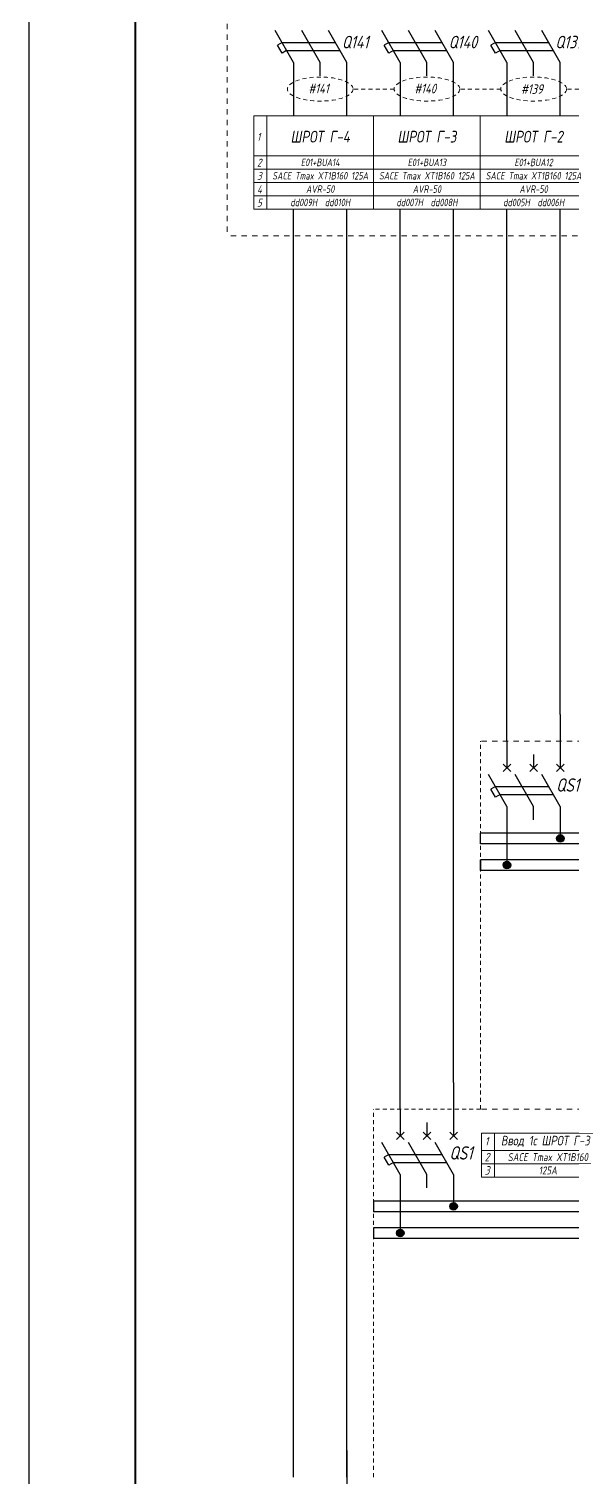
# Model space of a CAD drawing. Header units: millimetres. Extents: x 2704 to 4357, y 2919 to 4427.
# Drawn here: x 2704.2 to 2806, y 3927.5 to 4198.8 of the extents above; entities that cross this region are included whole.
import ezdxf
from ezdxf.enums import TextEntityAlignment as Align

# ---------------------------------------------------------------- set-up
doc = ezdxf.new("R2010")
doc.units = ezdxf.units.MM
doc.linetypes.add('JIS_02_0.7', pattern=[1.35, 0.75, -0.6])
doc.linetypes.add('JIS_02_1.0', pattern=[2, 1, -1])
doc.styles.add('eskdw', font='', dxfattribs={"oblique": 10})
doc.styles.get("Standard").update_dxf_attribs({"font": '', "oblique": 10, "height": 2.5})
doc.styles.add('Гост', font='', dxfattribs={"oblique": 10, "height": 1.4})
doc.styles.get('eskdw').set_extended_font_data('GOST type A')
doc.styles.get('Standard').set_extended_font_data('GOST type A')
doc.styles.get('Гост').set_extended_font_data('GOST type A')

msp = doc.modelspace()

# ---------------------------------------------------------------- hatches: boundary and pattern name
for points in [[(2804.53, 4047.15, 1), (2803.13, 4047.15, 1)], [(2804.53, 4047.15, 1), (2803.13, 4047.15, 1)], [(2794.53, 4042.15, 1), (2793.13, 4042.15, 1)], [(2794.53, 4042.15, 1), (2793.13, 4042.15, 1)], [(2794.53, 4042.15, 1), (2793.13, 4042.15, 1)], [(2784.53, 3978.19, 1), (2783.13, 3978.19, 1)], [(2784.53, 3978.19, 1), (2783.13, 3978.19, 1)], [(2774.53, 3973.19, 1), (2773.13, 3973.19, 1)], [(2774.53, 3973.19, 1), (2773.13, 3973.19, 1)], [(2774.53, 3973.19, 1), (2773.13, 3973.19, 1)]]:
    msp.add_hatch(color=256).paths.add_polyline_path(points)

# ---------------------------------------------------------------- linework, layer by layer
for p, q in [((2704.22, 4427.05), (2704.22, 3586.05)), ((2753.83, 4192.57), (2750.37, 4198.57)), ((2758.83, 4192.57), (2755.37, 4198.57)), ((2763.83, 4192.57), (2760.37, 4198.57)), ((2773.83, 4192.57), (2770.37, 4198.57)), ((2778.83, 4192.57), (2775.37, 4198.57)), ((2783.83, 4192.57), (2780.37, 4198.57)), ((2793.83, 4192.57), (2790.37, 4198.57)), ((2798.83, 4192.57), (2795.37, 4198.57)), ((2803.83, 4192.57), (2800.37, 4198.57)), ((2751.67, 4196.32), (2750.8, 4195.82)), ((2751.67, 4194.32), (2750.8, 4195.82)), ((2751.67, 4196.32), (2761.67, 4196.32)), ((2761.23, 4197.07), (2761.23, 4197.07)), ((2771.67, 4196.32), (2770.8, 4195.82)), ((2771.67, 4194.32), (2770.8, 4195.82)), ((2771.67, 4196.32), (2781.67, 4196.32)), ((2781.23, 4197.07), (2781.23, 4197.07)), ((2791.67, 4196.32), (2790.8, 4195.82)), ((2791.67, 4194.32), (2790.8, 4195.82)), ((2791.67, 4196.32), (2801.67, 4196.32)), ((2801.23, 4197.07), (2801.23, 4197.07)), ((2752.53, 4194.82), (2751.67, 4194.32)), ((2752.53, 4194.82), (2762.53, 4194.82)), ((2772.53, 4194.82), (2771.67, 4194.32)), ((2772.53, 4194.82), (2782.53, 4194.82)), ((2792.53, 4194.82), (2791.67, 4194.32)), ((2792.53, 4194.82), (2802.53, 4194.82)), ((2753.83, 4192.57), (2753.83, 4187.57)), ((2758.83, 4190.07), (2758.83, 4192.57)), ((2763.83, 4187.57), (2763.83, 4192.57)), ((2773.83, 4192.57), (2773.83, 4187.57)), ((2778.83, 4190.07), (2778.83, 4192.57)), ((2783.83, 4187.57), (2783.83, 4192.57)), ((2793.83, 4192.57), (2793.83, 4187.57)), ((2798.83, 4190.07), (2798.83, 4192.57)), ((2803.83, 4187.57), (2803.83, 4192.57)), ((2753.83, 4187.57), (2753.83, 4182.57)), ((2763.83, 4182.57), (2763.83, 4187.57)), ((2773.83, 4187.57), (2773.83, 4182.57)), ((2783.83, 4182.57), (2783.83, 4187.57)), ((2793.83, 4187.57), (2793.83, 4182.57)), ((2803.83, 4182.57), (2803.83, 4187.57)), ((2753.83, 3927.46), (2753.83, 4165.07)), ((2763.83, 3927.46), (2763.83, 4165.07)), ((2773.83, 3996.42), (2773.83, 4165.07)), ((2783.83, 4001.42), (2783.83, 4165.07)), ((2793.83, 4065.37), (2793.83, 4165.07)), ((2803.83, 4070.37), (2803.83, 4165.07)), ((2803.83, 4070.37), (2803.83, 4060.37)), ((2793.83, 4065.37), (2793.83, 4060.37)), ((2798.83, 4062.87), (2798.83, 4060.37)), ((2793.12, 4059.67), (2794.54, 4061.08)), ((2794.54, 4059.67), (2793.12, 4061.08)), ((2798.12, 4059.67), (2799.54, 4061.08)), ((2799.54, 4059.67), (2798.12, 4061.08)), ((2803.12, 4059.67), (2804.54, 4061.08)), ((2804.54, 4059.67), (2803.12, 4061.08)), ((2793.83, 4053.14), (2790.37, 4059.14)), ((2791.23, 4057.64), (2791.23, 4057.64)), ((2791.23, 4057.64), (2791.23, 4057.64)), ((2798.83, 4053.14), (2795.37, 4059.14)), ((2803.83, 4053.14), (2800.37, 4059.14)), ((2801.23, 4057.64), (2801.23, 4057.64)), ((2791.67, 4056.89), (2790.8, 4056.39)), ((2791.67, 4054.89), (2790.8, 4056.39)), ((2791.67, 4056.89), (2801.67, 4056.89)), ((2792.53, 4055.39), (2791.67, 4054.89)), ((2792.53, 4055.39), (2802.53, 4055.39)), ((2793.83, 4053.14), (2793.83, 4042.15)), ((2798.83, 4050.64), (2798.83, 4053.14)), ((2803.83, 4053.14), (2803.83, 4047.14)), ((3298.83, 4048.15), (2788.86, 4048.15)), ((2788.86, 4046.15), (2788.86, 4048.15)), ((3298.83, 4046.15), (2788.86, 4046.15)), ((3298.83, 4043.15), (2788.86, 4043.15)), ((3298.83, 4043.15), (2788.86, 4043.15)), ((2788.86, 4043.15), (2788.86, 4041.15)), ((2788.86, 4041.15), (2788.86, 4043.15)), ((3298.83, 4041.15), (2788.86, 4041.15)), ((2783.83, 4001.42), (2783.83, 3991.42)), ((2773.83, 3996.42), (2773.83, 3991.42)), ((2773.12, 3990.71), (2774.54, 3992.12)), ((2774.54, 3990.71), (2773.12, 3992.12)), ((2778.12, 3990.71), (2779.54, 3992.12)), ((2779.54, 3990.71), (2778.12, 3992.12)), ((2778.83, 3993.92), (2778.83, 3991.42)), ((2783.12, 3990.71), (2784.54, 3992.12)), ((2784.54, 3990.71), (2783.12, 3992.12)), ((2773.83, 3984.18), (2770.37, 3990.18)), ((2778.83, 3984.18), (2775.37, 3990.18)), ((2783.83, 3984.18), (2780.37, 3990.18)), ((2771.67, 3987.93), (2770.8, 3987.43)), ((2771.67, 3985.93), (2770.8, 3987.43)), ((2771.23, 3988.68), (2771.23, 3988.68)), ((2771.23, 3988.68), (2771.23, 3988.68)), ((2771.67, 3987.93), (2781.67, 3987.93)), ((2781.23, 3988.68), (2781.23, 3988.68)), ((2772.53, 3986.43), (2771.67, 3985.93)), ((2772.53, 3986.43), (2782.53, 3986.43)), ((2773.83, 3984.18), (2773.83, 3973.18)), ((2778.83, 3981.68), (2778.83, 3984.18)), ((2783.83, 3984.18), (2783.83, 3978.18)), ((3298.83, 3979.19), (2768.83, 3979.19)), ((2768.83, 3979.19), (2768.83, 3977.19)), ((3298.83, 3977.19), (2768.83, 3977.19)), ((3298.83, 3974.19), (2768.83, 3974.19)), ((3298.83, 3974.19), (2768.83, 3974.19)), ((2768.83, 3974.19), (2768.83, 3972.19)), ((3298.83, 3972.19), (2768.83, 3972.19)), ((2763.83, 3932.46), (2763.83, 3922.46))]:
    msp.add_line(p, q)
at = {"lineweight": 40}
msp.add_line((2724.22, 3591.05), (2724.22, 4422.05), dxfattribs=at)
at = {"linetype": 'JIS_02_1.0', "lineweight": 15}
for p, q in [((2741.39, 4341.8), (2741.39, 4160.07)), ((3871.04, 4160.07), (2741.39, 4160.07)), ((3826.06, 4065.37), (2788.86, 4065.37)), ((3846.06, 3996.42), (2788.86, 3996.42))]:
    msp.add_line(p, q, dxfattribs=at)
at = {"linetype": 'JIS_02_0.7', "lineweight": 13}
for p, q in [((2772.67, 4187.57), (2764.99, 4187.57)), ((2792.67, 4187.57), (2784.99, 4187.57)), ((2812.67, 4187.57), (2804.99, 4187.57))]:
    msp.add_line(p, q, dxfattribs=at)
at = {"lineweight": 9}
for p, q in [((2746.39, 4182.57), (2908.83, 4182.57)), ((2746.39, 4182.57), (3268.83, 4182.57)), ((2746.39, 4182.57), (2746.39, 4165.07)), ((2748.83, 4182.57), (2748.83, 4165.07)), ((2748.83, 4182.57), (2748.83, 4165.07)), ((2748.83, 4182.57), (2748.83, 4165.07)), ((2768.83, 4182.57), (2768.83, 4165.07)), ((2788.83, 4182.57), (2788.83, 4165.07)), ((2746.39, 4175.07), (2908.83, 4175.07)), ((2746.39, 4175.07), (2908.83, 4175.07)), ((2746.39, 4172.57), (2908.83, 4172.57)), ((2746.39, 4172.57), (2908.83, 4172.57)), ((2746.39, 4170.07), (2908.83, 4170.07)), ((2746.39, 4170.07), (2908.83, 4170.07)), ((2746.39, 4167.57), (2908.83, 4167.57)), ((2746.39, 4167.57), (2908.83, 4167.57)), ((2746.39, 4165.07), (2908.83, 4165.07)), ((2789.06, 3991.93), (2791.5, 3991.93)), ((2789.06, 3991.93), (2789.06, 3983.66)), ((2791.5, 3991.93), (2811.5, 3991.93)), ((2791.5, 3991.93), (2791.5, 3983.66)), ((2791.5, 3991.93), (2791.5, 3983.66)), ((2789.06, 3988.66), (2791.5, 3988.66)), ((2791.5, 3988.66), (2794.7, 3988.66)), ((2792.18, 3988.66), (2811.5, 3988.66)), ((2789.06, 3986.16), (2791.5, 3986.16)), ((2791.5, 3986.16), (2794.7, 3986.16)), ((2792.18, 3986.16), (2811.5, 3986.16)), ((2789.06, 3983.66), (2791.5, 3983.66)), ((2791.5, 3983.66), (2794.7, 3983.66)), ((2792.18, 3983.66), (2811.5, 3983.66))]:
    msp.add_line(p, q, dxfattribs=at)
at = {"linetype": 'JIS_02_0.7', "lineweight": 15}
for p, q in [((2788.86, 3996.42), (2788.86, 4065.37)), ((2788.86, 4065.37), (2788.86, 4065.37)), ((2788.86, 3996.42), (2768.83, 3996.42)), ((2768.83, 3927.46), (2768.83, 3996.42))]:
    msp.add_line(p, q, dxfattribs=at)
for centre in [(2803.83, 4047.15), (2803.83, 4047.15), (2793.83, 4042.15), (2793.83, 4042.15), (2793.83, 4042.15), (2783.83, 3978.19), (2783.83, 3978.19), (2773.83, 3973.19), (2773.83, 3973.19), (2773.83, 3973.19)]:
    msp.add_circle(centre, 0.7)
at = {"linetype": 'JIS_02_0.7', "lineweight": 13}
for centre in [(2758.83, 4187.57), (2778.83, 4187.57), (2798.83, 4187.57)]:
    msp.add_ellipse(centre, major_axis=(6.16, 0), ratio=0.365853, dxfattribs=at)

# ---------------------------------------------------------------- texts
at = {"style": 'eskdw', "oblique": 15}
for s, height, p in [('Q141', 2.355, (2762.88, 4195.2)), ('Q140', 2.355, (2782.88, 4195.2)), ('Q139', 2.355, (2802.88, 4195.2)), ('QS1', 2.5, (2803.02, 4055.9)), ('QS1', 2.5, (2783.02, 3986.95))]:
    msp.add_text(s, height=height, dxfattribs=at).set_placement(p)
at = {"lineweight": 9, "style": 'eskdw', "oblique": 15}
for s, p in [('#141', (2758.48, 4187.67)), ('#140', (2778.48, 4187.67)), ('#139', (2798.48, 4187.57))]:
    msp.add_text(s, height=1.8, dxfattribs=at).set_placement(p, align=Align.MIDDLE_CENTER)
for s, height, p in [('1', 1.5, (2746.97, 4177.86)), ('2', 1.5, (2746.97, 4173.03)), ('3', 1.5, (2746.97, 4170.53)), ('4', 1.5, (2746.97, 4168.03)), ('5', 1.5, (2746.97, 4165.53)), ('1', 1.6, (2789.68, 3989.58)), ('2', 1.6, (2789.64, 3986.62)), ('3', 1.6, (2789.64, 3984.12))]:
    msp.add_text(s, height=height, dxfattribs=at).set_placement(p)
at = {"lineweight": 9, "attachment_point": 5, "style": 'Гост'}
for s, width, insert, char_height in [('ШРОТ Г-4', 20, (2758.83, 4178.65), 2.2), ('ШРОТ Г-3', 20, (2778.83, 4178.65), 2.2), ('ШРОТ Г-2', 20, (2798.83, 4178.65), 2.2), ('Ввод 1с ШРОТ Г-3', 23.4273, (2801.03, 3990.36), 1.8)]:
    msp.add_mtext_dynamic_manual_height_columns(s, width=width, gutter_width=6, heights=[0], dxfattribs=dict(at, insert=insert, char_height=char_height))
at = {"lineweight": 9, "width": 20, "attachment_point": 5}
for s, insert, char_height in [('{\\fGOST 2.304 type A|b0|i0|c0|p34;E01+BUA14}', (2758.83, 4173.82), 1.4), ('{\\fGOST 2.304 type A|b0|i0|c0|p34;E01+BUA13}', (2778.83, 4173.82), 1.4), ('{\\fGOST 2.304 type A|b0|i0|c0|p34;E01+BUA12}', (2798.83, 4173.82), 1.4), ('{\\fGOST 2.304 type A|b0|i0|c0|p34;SACE Tmax XT1B160\\fGOST 2.304 type A|b0|i0|c204|p34; 125А\\fGOST 2.304 type A|b0|i0|c0|p34; }', (2758.83, 4171.32), 1.4), ('{\\fGOST 2.304 type A|b0|i0|c0|p34;SACE Tmax XT1B160\\fGOST 2.304 type A|b0|i0|c204|p34; 125А\\fGOST 2.304 type A|b0|i0|c0|p34; }', (2778.83, 4171.32), 1.4), ('{\\fGOST 2.304 type A|b0|i0|c0|p34;SACE Tmax XT1B160\\fGOST 2.304 type A|b0|i0|c204|p34; 125А\\fGOST 2.304 type A|b0|i0|c0|p34; }', (2798.83, 4171.32), 1.4), ('{\\fGOST 2.304 type A|b0|i0|c0|p34;SACE Tmax XT1B160 }', (2801.5, 3987.41), 1.5), ('{\\fGOST 2.304 type A|b0|i0|c0|p34;125\\fGOST 2.304 type A|b0|i0|c204|p34;А}', (2801.5, 3984.91), 1.5)]:
    msp.add_mtext(s, dxfattribs=dict(at, insert=insert, char_height=char_height))
at = {"lineweight": 9, "char_height": 1.4, "width": 20, "attachment_point": 5, "style": 'Гост'}
for s, insert in [('AVR-50', (2758.83, 4168.82)), ('AVR-50', (2778.83, 4168.82)), ('AVR-50', (2798.83, 4168.82)), ('dd009H  dd010H', (2758.83, 4166.32)), ('dd007H  dd008H', (2778.83, 4166.32)), ('dd005H  dd006H', (2798.83, 4166.32))]:
    msp.add_mtext(s, dxfattribs=dict(at, insert=insert))

doc.saveas('drawing.dxf')
